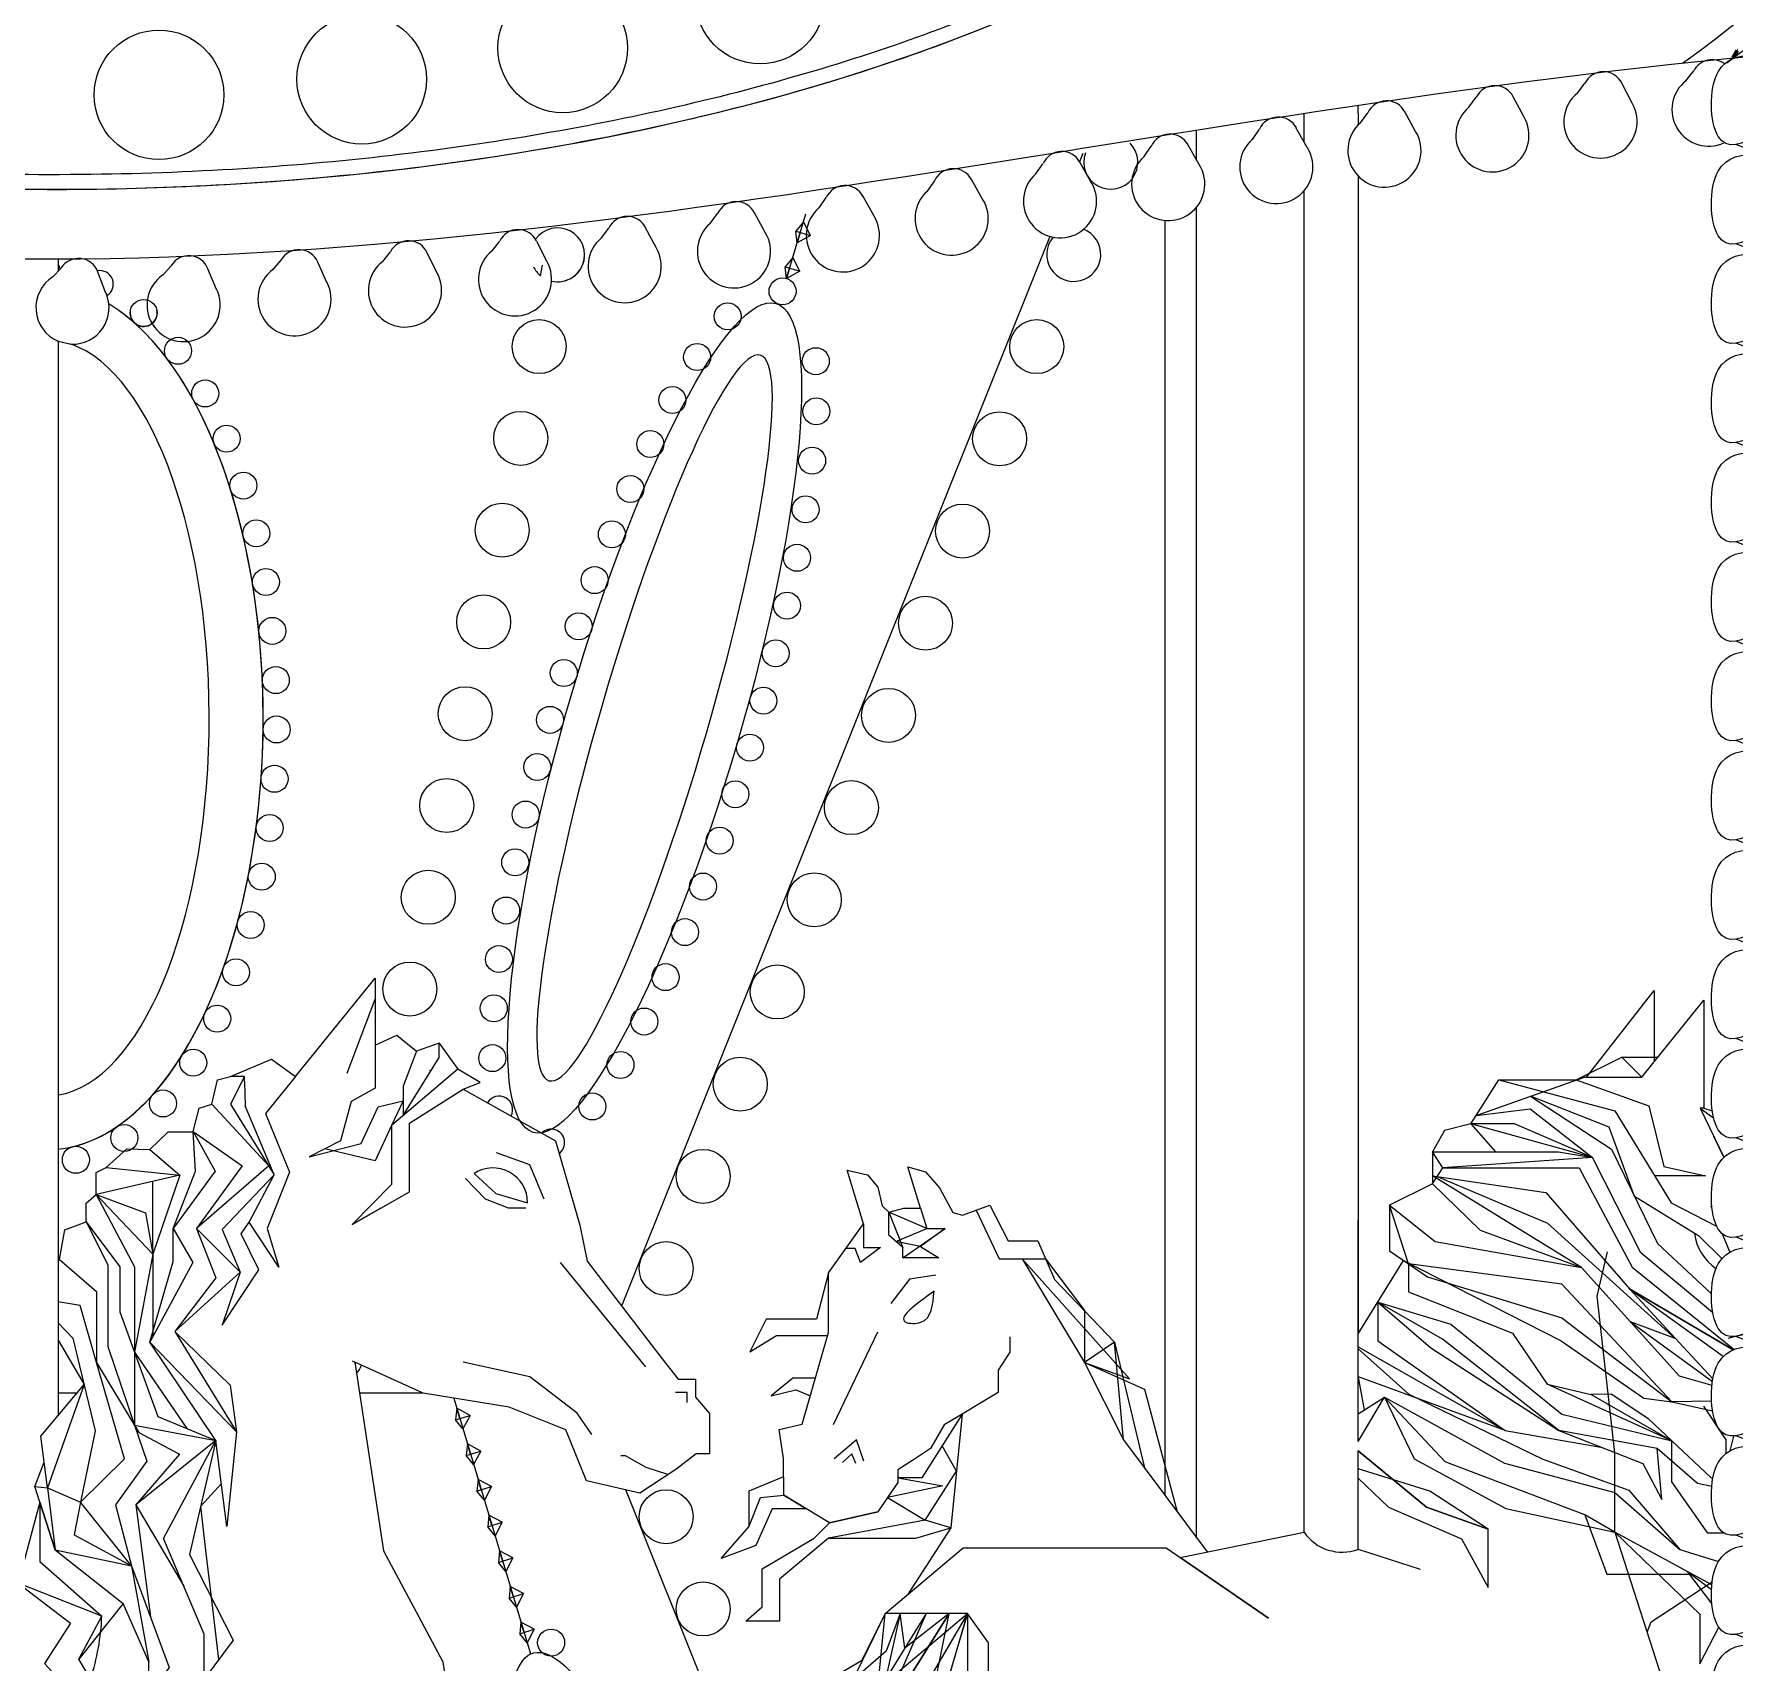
# Model space of a CAD drawing. Header units: centimetres. Extents: x -76 to 1832, y -219 to 581.
# Drawn here: x 323.3 to 480.7, y 122.6 to 273.3 of the extents above; entities that cross this region are included whole.
import ezdxf

# ---------------------------------------------------------------- set-up
doc = ezdxf.new("R2010")
doc.units = ezdxf.units.CM
doc.header["$MEASUREMENT"] = 0
for name, color, linetype in [('Acoperis', 7, 'Continuous'), ('Cai', 7, 'Continuous'), ('Decoratiuni carusel', 7, 'Continuous'), ('Stuctura carusel', 7, 'Continuous')]:
    doc.layers.add(name, color=color, linetype=linetype)

# ---------------------------------------------------------------- blocks, each defined once
blk = doc.blocks.new('*U78')
at = {"layer": 'Stuctura carusel'}
blk.add_spline([(4.89, 3.17), (-5.11, 3.36), (-5.11, -2.65), (4.89, 3.17)], degree=3, dxfattribs=at)
blk.add_open_spline([(2.99, 3.8), (3.78, 3.99), (5.86, 3.46), (6.17, -6.91), (0.14, -4.92), (-3.45, -3.38)], degree=3, knots=[8.392933, 8.392933, 8.392933, 8.392933, 11.573684, 18.609105, 27.344596, 27.344596, 27.344596, 27.344596], dxfattribs=at)
blk = doc.blocks.new('*U79')
at = {"layer": 'Stuctura carusel', "color": 0, "linetype": 'ByBlock', "lineweight": -2, "transparency": 16777216}
blk.add_blockref('*U78', (0, 0), dxfattribs=at)
blk = doc.blocks.new('*U76')
at = {"layer": 'Stuctura carusel'}
blk.add_blockref('*U79', (-0.01, 0.37), dxfattribs=at)
blk = doc.blocks.new('*U77')
at = {"layer": 'Stuctura carusel', "color": 0, "linetype": 'ByBlock', "lineweight": -2, "transparency": 16777216}
for p in [(0, 0), (0, -9.2), (0, -18.4), (0, -27.6), (0, -36.8), (0, -46), (0, -55.2), (0, -64.4), (0, -73.6), (0, -82.8), (0, -92), (0, -101.2), (0, -110.4), (0, -119.6), (0, -128.8), (0, -138), (0, -147.2)]:
    blk.add_blockref('*U76', p, dxfattribs=at)
blk = doc.blocks.new('*U88')
at = {"layer": 'Acoperis'}
blk.add_circle((0, 0), 6, dxfattribs=at)
blk = doc.blocks.new('*U89')
at = {"layer": 'Acoperis', "color": 0, "linetype": 'ByBlock', "lineweight": -2, "transparency": 16777216, "rotation": 270}
for p in [(312.27, 377.22), (331.1, 377.42), (293.5, 375.64), (349.9, 376.26), (368.55, 373.66), (274.92, 372.59), (386.91, 369.48), (256.68, 367.88), (404.73, 363.4), (239.1, 361.15), (421.51, 354.88), (222.83, 351.72), (435.95, 342.89), (209.63, 338.42), (444.5, 322.51), (204.57, 320.63), (438.3, 305.05), (211.84, 303.56), (424.64, 292.2), (225.91, 291.15), (242.53, 282.34), (408.18, 283.09), (260.28, 276.04), (390.52, 276.58), (278.6, 271.69), (372.24, 272.05), (297.23, 268.94), (353.63, 269.15), (316.02, 267.64), (334.85, 267.71)]:
    blk.add_blockref('*U88', p, dxfattribs=at)

msp = doc.modelspace()

# ---------------------------------------------------------------- hatches: boundary and pattern name
at = {"layer": 'Acoperis', "lineweight": 100}
h = msp.add_hatch(dxfattribs=at)
h.set_pattern_fill('TRIANG', color=256, scale=9)
h.set_pattern_definition([(60, (-64.8767, -77.4745), (-1.6875, 2.922836), [1.6875, -1.6875]), (120, (-64.8767, -77.4745), (-3.375, 2e-09), [1.6875, -1.6875]), (0, (-65.7204, -76.013), (1.6875, 2.922836), [1.6875, -1.6875])])
edge = h.paths.add_edge_path()
edge.add_arc((399.55, 380.99), 136.55, 306.427, 356.0521, ccw=False)
edge.add_spline(control_points=[(480.63, 271.12), (480.69, 271.12), (480.75, 271.13), (480.82, 271.14)], knot_values=[509.428298, 509.428298, 509.428298, 509.428298, 509.613364, 509.613364, 509.613364, 509.613364], degree=3, periodic=0)
edge.add_spline(control_points=[(480.82, 271.14), (481.15, 271.25), (481.51, 271.31), (481.9, 271.34)], knot_values=[6.317927, 6.317927, 6.317927, 6.317927, 7.549683, 7.549683, 7.549683, 7.549683], degree=3, periodic=0)
edge.add_spline(control_points=[(481.9, 271.34), (482.21, 271.36), (482.53, 271.35), (482.88, 271.33)], knot_values=[5.332022, 5.332022, 5.332022, 5.332022, 6.317927, 6.317927, 6.317927, 6.317927], degree=3, periodic=0)
edge.add_line((482.54, 271.35), (482.97, 271.34))
edge.add_spline(control_points=[(488.97, 271.84), (486.94, 271.68), (484.91, 271.51), (482.88, 271.33)], knot_values=[511.687834, 511.687834, 511.687834, 511.687834, 517.823662, 517.823662, 517.823662, 517.823662], degree=3, periodic=0)
edge.add_arc((488.75, 269.96), 1.9, 83.3087, 105.7385, ccw=False)
edge.add_spline(control_points=[(488.97, 271.84), (492.35, 272.1), (495.73, 272.32), (499.11, 272.48)], knot_values=[517.823662, 517.823662, 517.823662, 517.823662, 528.025129, 528.025129, 528.025129, 528.025129], degree=3, periodic=0)
edge.add_arc((498.84, 270.61), 1.9, 81.8003, 104.4808, ccw=False)
edge.add_spline(control_points=[(499.11, 272.48), (499.24, 272.49), (502.38, 272.65), (505.51, 272.76), (508.52, 272.84)], knot_values=[528.025129, 528.025129, 528.025129, 528.025129, 528.416815, 537.50313, 537.50313, 537.50313, 537.50313], degree=3, periodic=0)
edge.add_arc((508.93, 270.98), 1.9, 80.2168, 102.4788, ccw=False)
edge.add_spline(control_points=[(509.26, 272.85), (512.4, 272.92), (515.54, 272.96), (518.68, 272.95)], knot_values=[538.239921, 538.239921, 538.239921, 538.239921, 547.724127, 547.724127, 547.724127, 547.724127], degree=3, periodic=0)
edge.add_arc((519.04, 271.09), 1.9, 78.7249, 100.9806, ccw=False)
edge.add_spline(control_points=[(519.41, 272.95), (522.2, 272.94), (524.99, 272.9), (527.78, 272.83)], knot_values=[548.460913, 548.460913, 548.460913, 548.460913, 556.883795, 556.883795, 556.883795, 556.883795], degree=3, periodic=0)
edge.add_spline(control_points=[(527.78, 272.83), (528.13, 272.83), (528.48, 272.82), (528.83, 272.81)], knot_values=[556.883795, 556.883795, 556.883795, 556.883795, 557.944768, 557.944768, 557.944768, 557.944768], degree=3, periodic=0)
edge.add_arc((529.15, 270.94), 1.9, 77.3279, 99.5772, ccw=False)
edge.add_spline(control_points=[(529.56, 272.79), (532.38, 272.71), (535.19, 272.6), (538, 272.47)], knot_values=[558.681077, 558.681077, 558.681077, 558.681077, 567.172087, 567.172087, 567.172087, 567.172087], degree=3, periodic=0)
edge.add_spline(control_points=[(538, 272.47), (538.33, 272.46), (538.65, 272.44), (538.98, 272.42)], knot_values=[567.172087, 567.172087, 567.172087, 567.172087, 568.159157, 568.159157, 568.159157, 568.159157], degree=3, periodic=0)
edge.add_arc((539.25, 270.55), 1.9, 76.0279, 98.2708, ccw=False)
edge.add_spline(control_points=[(539.71, 272.39), (540.81, 272.33), (541.9, 272.27), (543, 272.21)], knot_values=[568.894608, 568.894608, 568.894608, 568.894608, 572.204673, 572.204673, 572.204673, 572.204673], degree=3, periodic=0)
edge.add_spline(control_points=[(543, 272.21), (543.83, 272.16), (544.67, 272.11), (545.5, 272.06)], knot_values=[572.204673, 572.204673, 572.204673, 572.204673, 574.71755, 574.71755, 574.71755, 574.71755], degree=3, periodic=0)
edge.add_spline(control_points=[(545.5, 272.06), (546.7, 271.98), (547.91, 271.9), (549.12, 271.82)], knot_values=[574.71755, 574.71755, 574.71755, 574.71755, 578.36263, 578.36263, 578.36263, 578.36263], degree=3, periodic=0)
edge.add_arc((549.35, 269.94), 1.9, 74.8262, 97.0624, ccw=False)
edge.add_spline(control_points=[(549.85, 271.77), (552.98, 271.54), (556.11, 271.29), (559.24, 271.01)], knot_values=[579.096933, 579.096933, 579.096933, 579.096933, 588.551687, 588.551687, 588.551687, 588.551687], degree=3, periodic=0)
edge.add_arc((559.44, 269.12), 1.9, 73.723, 95.9527, ccw=False)
edge.add_spline(control_points=[(559.97, 270.94), (563.1, 270.66), (566.22, 270.35), (569.35, 270.01)], knot_values=[589.284632, 589.284632, 589.284632, 589.284632, 598.723897, 598.723897, 598.723897, 598.723897], degree=3, periodic=0)
edge.add_arc((569.51, 268.12), 1.9, 72.7181, 94.9413, ccw=False)
edge.add_spline(control_points=[(570.07, 269.93), (573.2, 269.59), (576.32, 269.23), (579.44, 268.84)], knot_values=[599.455351, 599.455351, 599.455351, 599.455351, 608.877799, 608.877799, 608.877799, 608.877799], degree=3, periodic=0)
edge.add_arc((579.57, 266.95), 1.9, 71.8108, 94.0275, ccw=False)
edge.add_spline(control_points=[(580.16, 268.75), (583.28, 268.36), (586.39, 267.95), (589.51, 267.52)], knot_values=[609.607693, 609.607693, 609.607693, 609.607693, 619.012791, 619.012791, 619.012791, 619.012791], degree=3, periodic=0)
edge.add_arc((589.61, 265.63), 1.9, 71, 93.2104, ccw=False)
edge.add_spline(control_points=[(590.23, 267.42), (591.46, 267.25), (592.68, 267.08), (593.91, 266.9)], knot_values=[619.741116, 619.741116, 619.741116, 619.741116, 623.444787, 623.444787, 623.444787, 623.444787], degree=3, periodic=0)
edge.add_arc((680.89, 383.69), 145.62, 184.7682, 233.3221, ccw=False)

# ---------------------------------------------------------------- linework, layer by layer
at = {"layer": 'Acoperis'}
for p, q in [((476.27, 269.02), (476.99, 269.92)), ((466.21, 267.87), (466.91, 268.78)), ((471.28, 266.94), (470.32, 268.78)), ((445.91, 266), (445.91, 266.75)), ((451.22, 264.32), (450.22, 266.13)), ((456.17, 266.56), (456.85, 267.48)), ((461.25, 265.7), (460.26, 267.53)), ((436.11, 263.58), (436.78, 264.52)), ((441.2, 262.82), (440.18, 264.63)), ((446.14, 265.11), (446.81, 266.05)), ((426.09, 262), (426.75, 262.94)), ((431.18, 261.26), (430.16, 263.06)), ((421.16, 259.66), (420.13, 261.46)), ((411.12, 258.05), (410.1, 259.86)), ((416.06, 260.39), (416.72, 261.33)), ((401.07, 256.48), (400.06, 258.29)), ((406.03, 258.8), (406.69, 259.73)), ((385.91, 255.79), (386.59, 256.72)), ((391, 254.97), (390, 256.79)), ((395.98, 257.25), (396.65, 258.19)), ((375.82, 254.45), (376.51, 255.37)), ((380.9, 253.56), (379.92, 255.39)), ((365.71, 253.26), (366.42, 254.17)), ((370.77, 252.29), (369.83, 254.14)), ((345.4, 251.51), (346.15, 252.39)), ((350.41, 250.32), (349.55, 252.21)), ((355.57, 252.27), (356.29, 253.17)), ((360.61, 251.2), (359.7, 253.06)), ((325.01, 250.84), (325.8, 251.67)), ((329.94, 249.35), (329.19, 251.29)), ((335.21, 251.02), (335.98, 251.88)), ((340.19, 249.69), (339.38, 251.6)), ((325.5, 244.89), (326.73, 244.61))]:
    msp.add_line(p, q, dxfattribs=at)
for centre, radius, start, end in [((395.23, 382.26), 137.75, 305.872, 355.6477), ((399.55, 380.99), 136.55, 306.1175, 356.0521), ((478.68, 269.06), 1.9, 52.7475, 152.8871), ((468.62, 267.95), 1.9, 25.8745, 153.9562), ((458.57, 266.67), 1.9, 26.7352, 154.817), ((468.35, 265.24), 3.39, 129.1041, 30.0114), ((478.36, 266.35), 3.39, 128.035, 294.8529), ((448.54, 265.26), 1.9, 27.3908, 155.4726), ((458.34, 263.96), 3.39, 129.9648, 30.8721), ((438.51, 263.75), 1.9, 27.8443, 155.9261), ((448.34, 262.55), 3.39, 130.6205, 31.5277), ((428.48, 262.17), 1.9, 28.0979, 156.1797), ((438.33, 261.03), 3.39, 131.0739, 31.9812), ((418.46, 260.57), 1.9, 28.153, 156.2348), ((428.32, 259.45), 3.39, 131.3276, 32.2348), ((408.42, 258.97), 1.9, 28.0099, 156.0917), ((418.3, 257.85), 3.39, 131.3827, 32.2899), ((398.38, 257.41), 1.9, 27.6678, 155.7496), ((408.26, 256.25), 3.39, 131.2395, 32.1468), ((388.31, 255.92), 1.9, 27.125, 155.2067), ((398.19, 254.69), 3.39, 130.8974, 31.8047), ((368.11, 253.33), 1.9, 25.4259, 153.5077), ((371.77, 252.89), 2.5, 257.0463, 144.7855), ((378.23, 254.55), 1.9, 26.3787, 154.4605), ((388.1, 253.21), 3.39, 130.3546, 31.2619), ((357.97, 252.29), 1.9, 24.2633, 152.3451), ((377.98, 251.84), 3.39, 129.6083, 30.5156), ((327.4, 250.66), 1.9, 19.4964, 147.5782), ((337.61, 250.91), 1.9, 21.299, 149.3808), ((347.81, 251.47), 1.9, 22.8882, 150.9699), ((357.63, 249.59), 3.39, 127.4929, 28.4002), ((367.82, 250.62), 3.39, 128.6555, 29.5628), ((326.84, 248), 3.39, 122.726, 246.6834), ((337.13, 248.24), 3.39, 124.5286, 25.4359), ((347.4, 248.78), 3.39, 126.1178, 27.0251), ((326.84, 248), 3.39, 268.2457, 23.6333)]:
    msp.add_arc(centre, radius, start, end, dxfattribs=at)
msp.add_ellipse((325, 322.51), major_axis=(133.8, 0), ratio=0.475211, dxfattribs=at)
for points, knots in [([(458.8, 322.51), (458.8, 325.29), (458.41, 328.08), (456.88, 333.6), (455.73, 336.34), (452.68, 341.71), (450.79, 344.36), (446.28, 349.5), (443.68, 352), (437.8, 356.82), (434.52, 359.14), (427.36, 363.55), (423.48, 365.64), (412.97, 370.6), (405.99, 373.3), (391.03, 377.97), (383.06, 379.95), (366.44, 383.11), (357.8, 384.3), (340.19, 385.82), (331.22, 386.16), (313.32, 385.99), (304.39, 385.48), (286.92, 383.61), (278.39, 382.26), (261.73, 378.71), (253.64, 376.47), (238.55, 371.24), (231.57, 368.24), (219.06, 361.6), (213.55, 357.97), (204.24, 350.25), (200.44, 346.15), (195.2, 338.39), (193.48, 334.77), (191.58, 328.15), (191.17, 325.17), (191.23, 319.22), (191.7, 316.24), (193.51, 310.35), (194.86, 307.44), (198.39, 301.72), (200.58, 298.93), (205.76, 293.5), (208.75, 290.88), (215.48, 285.86), (219.22, 283.46), (229.44, 277.77), (236.36, 274.66), (251.72, 269.1), (260.19, 266.68), (278.05, 262.78), (287.44, 261.3), (306.66, 259.35), (316.5, 258.88), (336.15, 258.97), (345.97, 259.53), (365.11, 261.67), (374.43, 263.24), (392.12, 267.3), (400.49, 269.8), (415.89, 275.61), (422.91, 278.92), (433.69, 285.26), (437.83, 288.15), (445.05, 294.22), (448.14, 297.39), (453.17, 303.93), (455.12, 307.31), (457.84, 314.15), (458.61, 317.63), (458.79, 321.58), (458.8, 322.04), (458.8, 322.51)], [0, 0, 0, 0, 0.131402, 0.131402, 0.262805, 0.262805, 0.394207, 0.394207, 0.525609, 0.525609, 0.657011, 0.657011, 0.788414, 0.788414, 0.989106, 0.989106, 1.189798, 1.189798, 1.39049, 1.39049, 1.591182, 1.591182, 1.791874, 1.791874, 1.992566, 1.992566, 2.201259, 2.201259, 2.411338, 2.411338, 2.621416, 2.621416, 2.831495, 2.831495, 3.005967, 3.005967, 3.146444, 3.146444, 3.286921, 3.286921, 3.427398, 3.427398, 3.567874, 3.567874, 3.708351, 3.708351, 3.848828, 3.848828, 4.061247, 4.061247, 4.281604, 4.281604, 4.501962, 4.501962, 4.722319, 4.722319, 4.942676, 4.942676, 5.163034, 5.163034, 5.383391, 5.383391, 5.603749, 5.603749, 5.768129, 5.768129, 5.93251, 5.93251, 6.09689, 6.09689, 6.26127, 6.26127, 6.283185, 6.283185, 6.283185, 6.283185]), ([(457.49, 322.68), (457.54, 325.43), (456.97, 328.36), (455.19, 334.17), (453.85, 337.06), (450.29, 342.75), (448.06, 345.55), (442.76, 350.98), (439.69, 353.62), (432.75, 358.67), (428.89, 361.08), (420.45, 365.63), (415.88, 367.76), (406.13, 371.68), (400.95, 373.48), (387.43, 377.5), (378.78, 379.49), (360.77, 382.55), (351.41, 383.61), (332.43, 384.77), (322.81, 384.86), (303.75, 384.06), (294.31, 383.17), (276.07, 380.45), (267.25, 378.62), (252.15, 374.52), (245.69, 372.39), (233.68, 367.61), (228.12, 364.98), (218.1, 359.29), (213.64, 356.24), (205.93, 349.85), (202.68, 346.5), (197.52, 339.63), (195.59, 336.1), (193.04, 328.86), (192.3, 325.14), (192.74, 317.71), (193.6, 314), (196.75, 306.66), (199.05, 303.03), (205.05, 296), (208.75, 292.6), (217.84, 285.84), (223.35, 282.53), (235.68, 276.48), (242.5, 273.75), (257.16, 268.97), (265.01, 266.94), (281.41, 263.65), (289.97, 262.39), (308.82, 260.58), (319.19, 260.18), (339.51, 260.51), (349.47, 261.2), (368.43, 263.6), (377.45, 265.25), (394.52, 269.43), (402.57, 271.96), (417.31, 277.77), (424.01, 281.06), (434.33, 287.36), (438.31, 290.26), (445.19, 296.3), (448.09, 299.44), (452.74, 305.88), (454.49, 309.17), (456.83, 315.8), (457.41, 319.14), (457.48, 322.49), (457.48, 322.5), (457.49, 322.68)], [0, 0, 0, 0, 0.144593, 0.144593, 0.289186, 0.289186, 0.433779, 0.433779, 0.578371, 0.578371, 0.722964, 0.722964, 0.867557, 0.867557, 1.01215, 1.01215, 1.227731, 1.227731, 1.443312, 1.443312, 1.658893, 1.658893, 1.874475, 1.874475, 2.090056, 2.090056, 2.267157, 2.267157, 2.444257, 2.444257, 2.621358, 2.621358, 2.798522, 2.798522, 2.975686, 2.975686, 3.159371, 3.159371, 3.343055, 3.343055, 3.52674, 3.52674, 3.710424, 3.710424, 3.911205, 3.911205, 4.111986, 4.111986, 4.312766, 4.312766, 4.513547, 4.513547, 4.746343, 4.746343, 4.971763, 4.971763, 5.188442, 5.188442, 5.405122, 5.405122, 5.621801, 5.621801, 5.787061, 5.787061, 5.952321, 5.952321, 6.117581, 6.117581, 6.282841, 6.282841, 6.283185, 6.283185, 6.283185, 6.283185])]:
    msp.add_open_spline(points, degree=3, knots=knots, dxfattribs=at)
msp.add_spline([(-25.5, 252.5), (149.5, 272.5), (324.83, 252.51), (499.5, 272.5), (674.5, 252.5)], degree=3, dxfattribs=at)
at = {"layer": 'Cai'}
for p, q in [((440.91, 263.35), (440.91, 266)), ((445.91, 266), (445.91, 264.9)), ((430.95, 261.67), (430.95, 264.45)), ((445.91, 260.19), (445.91, 152.95)), ((440.91, 134.58), (440.91, 258.83)), ((430.95, 134.04), (430.95, 257.32)), ((428.04, 137.95), (428.04, 256.08)), ((325.5, 252.51), (325.5, 251.36)), ((325.5, 244.93), (325.5, 145.36)), ((362.53, 177.47), (356.39, 172.24)), ((456.85, 173.19), (466.88, 176.74)), ((466.88, 176.74), (472.17, 176.74)), ((358.04, 172.47), (363.02, 175.62)), ((477.58, 173.86), (479.78, 169.33)), ((356.39, 172.24), (356.39, 166.77)), ((358.04, 166.12), (358.04, 172.47)), ((400.1, 163.14), (398.57, 168.11)), ((398.57, 168.11), (400.46, 167.68)), ((400.46, 167.68), (401.43, 166.55)), ((404.75, 166.61), (404.2, 168.42)), ((404.2, 168.42), (405.83, 167.95)), ((405.83, 167.95), (407.14, 166.48)), ((466.6, 159.09), (452.79, 167.6)), ((452.79, 167.6), (463.29, 166.03)), ((356.39, 166.77), (352.74, 163.07)), ((352.74, 163.07), (358.04, 166.12)), ((401.43, 166.55), (401.82, 164.82)), ((405.38, 164.59), (404.75, 166.61)), ((407.14, 166.48), (408.38, 164.2)), ((452.79, 166.85), (457.2, 162.55)), ((463.29, 166.03), (471.03, 157.13)), ((352.74, 163.07), (355.39, 164.6)), ((355.39, 164.6), (352.74, 163.07)), ((401.82, 164.82), (402.44, 164.23)), ((402.44, 164.23), (403.84, 164.59)), ((403.84, 164.59), (405.38, 164.59)), ((408.38, 164.2), (409.26, 163.95)), ((410.53, 164.41), (412.65, 159.9)), ((396.87, 158.61), (400.1, 163.14)), ((445.91, 142.97), (445.91, 163.45)), ((457.2, 162.55), (466.6, 159.09)), ((412.65, 159.9), (416.95, 159.9)), ((424.72, 148.79), (414.8, 159.9)), ((414.8, 159.9), (420.55, 150.31)), ((416.95, 159.9), (420.55, 155.1)), ((468.04, 156.45), (469, 160.54)), ((396.87, 158.61), (395.73, 154.32)), ((396.87, 153.09), (396.87, 158.61)), ((417.78, 158), (423.33, 152.19)), ((469.67, 141.92), (468.04, 156.45)), ((471.03, 157.13), (480.64, 151.47)), ((480.64, 151.47), (471.03, 157.13)), ((471.03, 157.13), (479.71, 150.88)), ((391.08, 154.32), (389.57, 151.28)), ((395.73, 154.32), (391.08, 154.32)), ((420.55, 155.1), (420.55, 150.31)), ((389.57, 151.28), (392.03, 152.8)), ((392.03, 152.8), (396.79, 152.8)), ((394.43, 144.6), (396.87, 153.09)), ((401.4, 153.11), (397.28, 144.51)), ((481.73, 152.95), (480.13, 152.52)), ((413.64, 151.25), (412.58, 149.59)), ((413.64, 152.66), (413.64, 151.25)), ((423.33, 152.19), (420.55, 150.31)), ((423.33, 152.19), (426.11, 140.54)), ((424.18, 143.14), (423.33, 152.19)), ((352.75, 150.45), (352.99, 150.34)), ((412.58, 149.59), (412.58, 147.52)), ((420.55, 150.31), (424.18, 143.14)), ((420.55, 150.31), (424.72, 148.79)), ((420.55, 150.31), (426.11, 147.83)), ((479.71, 150.88), (479.72, 150.87)), ((323.91, 143.46), (327.91, 148.25)), ((393.55, 148.84), (391.56, 147.21)), ((395.65, 148.84), (393.55, 148.84)), ((391.56, 147.21), (393.84, 147.78)), ((393.84, 147.78), (395.18, 147.21)), ((411.02, 146.58), (409.23, 145.51)), ((412.58, 147.52), (411.02, 146.58)), ((426.11, 147.83), (429.15, 136.46)), ((445.91, 142.97), (448.36, 147.08)), ((469.4, 147.38), (472.77, 145.1)), ((409.23, 145.51), (405.51, 139.62)), ((409.23, 145.51), (407.57, 144.52)), ((474.96, 143.05), (472.77, 145.1)), ((478.67, 145.86), (478.71, 145.89)), ((478.72, 145.87), (478.67, 145.86)), ((478.73, 145.8), (478.67, 145.86)), ((478.72, 145.85), (478.67, 145.86)), ((324.51, 138.68), (323.91, 143.46)), ((392.28, 144.1), (394.43, 144.6)), ((392.68, 141.41), (392.28, 144.1)), ((392.28, 144.1), (392.28, 144.1)), ((392.28, 144.1), (392.28, 144.1)), ((407.57, 144.52), (406.31, 142.32)), ((479.73, 143.49), (479.69, 143.75)), ((406.31, 142.32), (404.82, 141.36)), ((408.7, 140.24), (407.37, 142.57)), ((424.18, 143.14), (431.91, 132.75)), ((445.91, 133), (445.91, 142.13)), ((469.67, 134.58), (469.67, 141.92)), ((474.96, 139.26), (474.96, 143.05)), ((323.35, 138.8), (324.21, 141.07)), ((392.71, 138.01), (392.68, 141.41)), ((392.68, 141.41), (392.68, 141.41)), ((404.82, 141.36), (403.28, 140.36)), ((403.28, 140.36), (403.28, 139.17)), ((405.8, 135.7), (408.7, 140.24)), ((323.82, 137.36), (323.35, 138.8)), ((323.35, 138.8), (324.51, 138.68)), ((392.69, 139.71), (389.47, 138.39)), ((403.28, 139.17), (402.33, 137.79)), ((407.43, 138.87), (402.33, 137.79)), ((405.51, 139.62), (403.28, 139.62)), ((403.28, 139.62), (407.43, 138.87)), ((478.29, 134.48), (474.96, 139.26)), ((389.47, 138.39), (389.47, 135.07)), ((389.47, 135.07), (390.57, 137.78)), ((390.57, 137.78), (392.71, 138.01)), ((392.71, 138.01), (394.83, 136.74)), ((396.96, 135.46), (392.71, 138.01)), ((402.33, 137.79), (401.42, 136.46)), ((402.33, 137.79), (405.8, 135.7)), ((391.64, 136.74), (390.13, 133.36)), ((394.83, 136.74), (391.64, 136.74)), ((395.54, 134.02), (396.96, 135.46)), ((405.8, 135.7), (396.87, 134.02)), ((396.96, 135.46), (401.42, 136.46)), ((401.42, 136.46), (396.96, 135.46)), ((408.18, 134.97), (405.8, 135.7)), ((386.91, 132.13), (389.47, 135.07)), ((390.7, 131.18), (395.54, 134.02)), ((396.87, 134.02), (392.32, 130.23)), ((396.87, 134.02), (404.94, 134.02)), ((404.94, 134.02), (408.18, 134.97)), ((429.41, 132.24), (440.91, 134.58)), ((469.67, 134.58), (474.8, 118.72)), ((479.78, 134.48), (478.29, 134.48)), ((325.5, 132.9), (325.5, 132.75)), ((390.13, 133.36), (386.91, 132.13)), ((402.09, 127.05), (409.34, 133.12)), ((409.34, 133.12), (428.12, 133.12)), ((428.12, 133.12), (437.62, 126.63)), ((445.91, 133), (451.65, 131.17)), ((390.7, 127.67), (390.7, 131.18)), ((437.62, 126.63), (429.41, 132.24)), ((392.32, 130.23), (392.32, 126.34)), ((389.19, 126.34), (390.7, 127.67)), ((392.32, 126.34), (389.19, 126.34)), ((409.72, 127.05), (402.09, 127.05)), ((411.67, 124.33), (409.72, 127.05)), ((411.67, 108.94), (411.67, 124.33))]:
    msp.add_line(p, q, dxfattribs=at)
for points in [[(347.49, 176.79), (354.87, 185.9), (354.87, 182.02), (354.87, 177.37)], [(467.06, 176.74), (473.32, 184.74), (473.32, 178.17)], [(352.28, 177.11), (354.87, 183.96)], [(472.17, 176.74), (477.91, 183.85), (477.91, 173.86)], [(354.87, 179.69), (354.87, 175.72), (352.66, 174.48), (351.66, 170.83), (348.76, 169.34), (353.57, 170.58), (355.15, 173.98), (357.47, 174.53), (356.39, 172.24), (354.86, 168.99), (350.21, 170.09)], [(354.87, 179.69), (356.89, 180.62), (358.71, 179.12), (357.47, 175.89), (357.47, 173.16), (360.79, 178.54), (360.79, 179.87), (358.71, 179.12)], [(338.03, 171.68), (338.57, 173.85), (339.75, 174.23), (340.28, 176.49), (341.48, 176.79), (345.26, 178.4), (347.49, 176.79)], [(456.35, 172.41), (456.85, 173.19), (458.95, 176.47), (466.1, 176.47), (470.33, 178.58), (473.65, 178.58)], [(470.33, 178.58), (472.17, 176.74)], [(342.78, 176.29), (342.78, 176.79), (341.46, 174.23), (345.52, 167.68), (340.71, 162.63), (342.37, 158.65), (340.71, 153.75), (344.11, 158.89), (342.45, 162.21), (343.2, 163.29)], [(342.78, 176.79), (341.48, 176.79)], [(347.49, 176.79), (344.72, 173.36), (346.93, 167.93), (344.86, 162.71), (345.94, 159.14), (343.2, 163.29), (345.52, 167.68), (342.84, 174.07)], [(458.95, 176.47), (469.69, 173.6), (474.9, 165.09), (479.11, 162.91)], [(466.1, 176.47), (472.82, 174.07), (474.21, 168.45), (478.09, 167.58), (473.38, 167.58)], [(342.78, 176.29), (342.84, 174.07)], [(363.02, 175.62), (366.12, 173.88), (371.57, 170.82), (373.83, 163.02), (374.51, 159.67), (381.45, 150.65), (382.93, 148.74), (384.53, 148.74), (384.53, 147.08), (385.83, 145.57), (385.83, 141.85), (384.61, 141.85), (382.71, 140.4), (379.37, 138.2), (374.43, 139.34), (372.53, 144.05), (367.29, 146.15), (359.32, 147.46), (352.99, 150.34), (355.65, 132.87), (358.91, 126.75), (361.14, 122.56), (362.82, 111.38)], [(461.87, 174.97), (469.36, 170.05), (473.62, 161.31), (478.62, 156.67)], [(479.59, 159.92), (477.51, 161.96), (471.49, 165.68), (469.17, 172.1), (461.87, 174.97)], [(339.75, 174.23), (345.01, 168.51), (338.31, 162.71), (342.37, 158.65), (336.31, 153.17), (341.43, 148.19), (342.04, 143.89)], [(456.85, 173.19), (461.83, 173.78), (467.61, 169.3), (460.39, 172.41), (456.35, 172.41), (453.89, 171.8), (452.79, 169.82), (452.79, 166.85), (453.74, 168.34), (452.79, 169.82), (464.47, 169.82), (467.61, 169.3), (456.35, 172.41), (458.63, 169.82)], [(477.91, 173.86), (477.58, 173.86), (478.82, 172.96)], [(477.91, 173.86), (478.7, 173.62)], [(325.5, 159.76), (325.65, 159.83), (326.14, 162.58), (328.1, 163.34), (328.1, 165.06), (329.02, 165.85), (329.02, 167.9), (329.95, 168.37), (331.86, 170.08), (333.99, 170.03), (335.69, 171.66), (337.99, 171.66)], [(338.03, 171.68), (340.05, 168.01), (336.15, 162.71), (337.97, 159.56), (333.99, 152.18), (342.04, 143.89), (341.13, 135.1), (340.13, 143.06), (333.99, 152.18), (336.15, 159.64), (336.15, 162.71), (338.22, 168.01), (338.03, 171.68), (342.54, 168.51), (338.31, 162.71), (340.13, 158.15), (336.31, 153.17), (342.04, 143.89)], [(479.78, 169.33), (478.86, 171.24)], [(333.99, 170.03), (336.77, 167.66), (334.28, 160.34), (334.28, 152.71)], [(366.09, 169.76), (369.17, 168.63), (370.5, 165.45)], [(478.74, 154.93), (472.09, 160.45), (467.61, 169.3), (453.74, 168.34), (466.39, 168.34), (471.3, 159.13), (480.72, 151.5)], [(329.95, 168.37), (336.77, 167.66), (329.02, 165.85), (334.28, 160.34), (332.57, 151.27)], [(329.02, 165.85), (333.61, 164.16), (334.28, 160.34), (334.28, 167.08)], [(363.23, 167.34), (365.05, 165.45), (367.2, 164.61), (368.83, 164.61)], [(364.04, 167.81), (366.05, 165.95), (368.98, 165.1), (368.98, 165.1)], [(453.22, 167.53), (463.45, 163.21), (475.28, 152.53), (471.12, 154.08), (478.71, 148.53)], [(329.02, 165.85), (332.57, 159.16), (332.57, 151.27), (337.43, 144.18)], [(452.79, 166.85), (448.8, 164.88), (448.8, 160.63), (452.33, 158.24), (464.76, 154.43), (474.96, 146.66), (478.73, 145.81)], [(405.38, 164.59), (405.96, 162.7), (407.66, 162.7), (405.37, 161.03), (407.07, 159.99), (403.75, 159.99), (403.75, 160.95), (402.44, 162.08), (402.44, 164.23)], [(405.37, 161.03), (403.09, 161.52), (405.96, 162.7), (402.44, 164.23), (403.75, 160.95)], [(409.26, 163.95), (411.8, 164.87), (413.5, 161.56), (416.24, 161.56), (417.78, 158)], [(478.63, 146.73), (474.96, 146.66), (464.76, 157.54), (450.56, 159.43), (448.8, 164.88), (453.04, 161.49), (466.6, 159.09), (475.64, 149.06), (478.67, 148.19)], [(478.55, 164.78), (478.66, 164.7)], [(328.1, 163.34), (330.1, 159.34), (330.1, 151.77), (332.57, 144.5), (333.71, 141.16), (330.82, 137.1), (332.3, 131.45), (327.59, 137.37), (331.66, 141.37), (329.07, 150.29), (327.54, 155.58), (325.5, 155.93)], [(328.1, 163.34), (331.23, 159.16), (331.23, 154.99), (334.73, 145.31), (340.13, 143.06), (337.69, 132.53), (341.73, 124.59), (339.03, 120.96), (339.03, 125.13), (335.27, 134.01), (340.13, 143.06)], [(400.1, 163.14), (400.1, 160.95), (401.68, 160.95), (399.83, 159.55), (399.32, 160.87), (398.49, 160.87)], [(403.75, 159.99), (407.66, 162.7)], [(479.61, 162.21), (480.33, 160.52)], [(325.65, 159.83), (329.07, 156.88), (329.07, 150.29), (332.98, 143.83), (336.75, 141.81), (332.71, 137.1), (334.05, 126.74)], [(372, 159.56), (379.9, 149.89)], [(445.91, 152.95), (450.11, 159.74), (464.71, 152.29), (472.38, 146.98), (474.96, 146.66)], [(450.56, 159.43), (450.56, 156.85), (460.2, 153.02), (463.41, 148.28), (467.5, 147.33), (474.96, 143.05), (463.41, 148.28)], [(406.8, 158.38), (404.37, 158.03), (402.63, 155.77)], [(447.74, 155.9), (454.5, 153.86), (464.77, 145.52), (474.96, 143.05), (478.57, 139.66), (478.75, 139.55)], [(447.74, 155.9), (447.74, 152.29), (459.52, 144), (468.38, 142.47)], [(478.65, 138.82), (477.35, 139.09), (473.61, 142.32), (464.49, 144), (453.71, 152.45), (447.74, 155.9), (447.74, 155.9), (452.64, 151.67), (464.49, 144), (472.27, 140.95), (474.02, 137.62), (473.61, 142.32)], [(471.03, 157.13), (478.76, 148.77)], [(325.5, 153.96), (326.88, 152.54), (328.94, 143.96), (327.59, 137.37), (326.98, 134.35), (332.3, 131.45), (333.92, 122.57)], [(325.5, 152.38), (327.91, 148.25), (324.51, 138.68), (327.59, 137.37)], [(332.57, 151.27), (332.57, 144.5), (340.13, 143.06), (332.71, 137.1), (337.15, 129.57)], [(445.91, 151.75), (459.52, 144), (445.93, 148.98)], [(445.91, 151.57), (450.6, 147.38), (463.02, 141.35), (470.97, 138.47), (475.69, 132.99)], [(374.93, 143.64), (373.57, 145.62), (369.19, 148.96), (363.03, 150.32)], [(446.5, 145.91), (445.91, 149.09)], [(445.91, 145.53), (448.36, 147.08), (459.46, 140.97), (469.67, 138.25), (475.69, 132.99), (479.28, 131.88)], [(478.66, 129.72), (469.67, 134.58), (466.91, 136.2), (453.96, 141.09), (448.36, 147.08), (451.1, 141.39), (459.57, 136.78), (469.67, 134.58), (477.56, 127), (477.56, 122.4), (479.3, 125.77)], [(469.4, 147.38), (467.5, 147.33)], [(409.23, 145.51), (408.18, 134.97), (404.17, 128.79)], [(477.9, 146.24), (479.96, 143.14), (479.96, 141.88)], [(480.35, 142.13), (480.7, 143.48)], [(400.14, 141.16), (399.45, 143.13), (398.76, 142.54), (397.38, 141.37)], [(399.4, 140.93), (399.03, 141.85), (398.14, 141.03)], [(445.91, 139.6), (448.72, 136.89), (455.47, 133.97), (457.94, 129.47), (457.94, 134.87), (452.24, 136.89), (445.91, 142.13)], [(445.91, 142.13), (452.24, 136.89), (457.94, 134.87), (452.55, 138.37), (445.91, 140.44)], [(381.99, 139.93), (379.96, 140.58), (378.07, 141.66)], [(324.51, 138.68), (325.23, 132.95), (332.3, 131.45), (335.8, 122.04), (333.92, 119.48), (333.92, 122.57), (331.54, 127.99)], [(340.38, 122.78), (339.71, 128.56), (339.2, 132.9), (338.73, 137), (340.63, 139.08)], [(323.82, 137.36), (325.23, 132.95), (323.82, 137.36), (321.8, 129.85), (326.64, 126.14), (324.25, 122.43), (333.93, 111.84), (327.43, 122.83), (329.55, 126.8), (321.8, 129.85)], [(323.82, 137.36), (323.82, 131.86), (329.55, 126.8)], [(466.91, 136.2), (468.94, 130.69), (476.87, 130.69)], [(325.23, 132.95), (331.54, 127.99), (327.43, 122.83)], [(478.65, 127.97), (476.42, 130.93), (478.63, 129.28)], [(472.66, 125.32), (473.04, 126.29), (478.69, 129.99)], [(323.52, 128.53), (323.5, 128.5)], [(402.09, 127.05), (399.9, 122.68), (393.86, 119.13), (393.86, 110.47), (392.15, 103.78), (400.69, 89.08), (400.69, 85.01), (410.93, 76.74), (415.05, 76.74), (411.2, 77.97), (410.38, 79.63), (419.64, 76.27), (424.95, 76.27), (426.65, 74.74), (425.64, 77.38), (420.32, 77.94), (413.77, 81.06), (411.97, 81.92)], [(403.48, 127.05), (402.19, 123.57), (395.52, 117.75), (396.26, 111.83), (393.01, 107.12), (400.71, 109.29), (395.57, 117.38), (396.86, 108.2), (398.14, 113.33), (395.52, 117.75), (393.86, 114.8), (396.26, 111.83), (393.86, 110.47), (395.59, 117.24)], [(405.9, 127.05), (401.91, 120.61), (396.83, 116.18), (404.39, 109.02), (394.48, 105.5), (403.48, 90.75), (411.04, 81.92), (420.59, 81.92)], [(405.9, 127.05), (401, 115.79), (408.03, 127.05), (403.91, 123.83), (403.48, 127.05), (401, 115.79), (402.09, 127.05), (396.83, 116.18), (409.72, 127.05), (404.39, 109.02), (408.03, 127.05), (394.6, 105.54), (398.26, 103.94), (409.72, 115.79)], [(409.72, 127.05), (403.15, 115.82), (406.8, 108.94), (400.82, 97.56), (410.46, 83.94), (425.74, 83.94), (413.76, 89.39), (418.51, 85.59), (410.92, 85.59), (402.62, 97.55), (409.7, 106.86), (406.47, 115.79), (409.72, 127.05), (409.72, 115.79), (411.67, 108.94), (406.21, 98.6), (413.76, 89.39), (426.15, 89.39), (419.59, 86.74), (425.74, 83.94), (427.98, 80.36), (420.59, 83.94)], [(400.82, 97.56), (398.26, 103.94), (406.8, 108.94), (401, 115.79), (406.67, 124.87)]]:
    msp.add_lwpolyline(points, dxfattribs=at)
for centre, radius, start, end in [((365.77, 165.1), 3.22, 0, 122.5523), ((481.68, 162.86), 4.67, 187.4841, 235.6986), ((351.24, 150.89), 2.5, 319.8363, 340.5552), ((444.43, 137.02), 4.29, 214.6788, 290.0965), ((308.02, 127.65), 21.55, 342.0073, 357.733)]:
    msp.add_arc(centre, radius, start, end, dxfattribs=at)
msp.add_spline([(406.63, 156.9), (405.41, 154.03), (404.02, 154.03), (406.63, 156.9)], degree=3, dxfattribs=at)
at = {"layer": 'Decoratiuni carusel'}
for p, q in [((420.41, 262.28), (420.1, 261.51)), ((417.34, 254.6), (377.7, 155.52)), ((370.18, 250.95), (370.38, 251.93)), ((364.6, 176.22), (362.53, 177.47)), ((363.02, 175.62), (364.6, 176.22)), ((325.5, 147.5), (327.29, 147.5)), ((353.42, 147.5), (359.22, 147.5)), ((362.15, 146.99), (369.26, 123.3)), ((400.82, 81.7), (378.1, 138.49))]:
    msp.add_line(p, q, dxfattribs=at)
for points in [[(392.96, 250.71), (394.75, 256.69)], [(395.18, 254.68), (394.53, 255.94), (393.84, 255.09), (395.18, 254.68), (394.53, 255.94), (393.84, 255.09)], [(394.24, 254.97), (393.95, 254.01), (393.84, 255.09), (395.18, 254.68), (393.95, 254.01)], [(394.19, 251.38), (393.54, 252.63), (392.85, 251.79), (394.19, 251.38), (393.54, 252.63), (392.85, 251.79)], [(393.25, 251.67), (392.96, 250.71), (392.85, 251.79), (394.19, 251.38), (392.96, 250.71)], [(392.23, 248.3), (392.24, 248.32)], [(360.79, 179.87), (362.53, 177.47)], [(359.91, 177.37), (360.02, 177.31)], [(338.03, 171.68), (337.99, 171.66)], [(382.69, 147.56), (383.74, 147.56), (383.74, 146.58)], [(362.71, 145.11), (362.43, 146.07), (362.32, 144.99), (363.66, 145.4), (362.43, 146.07)], [(363.66, 145.4), (363, 144.14), (362.32, 144.99), (363.66, 145.4), (363, 144.14), (362.32, 144.99)], [(363.71, 141.81), (363.42, 142.77), (363.31, 141.69), (364.65, 142.1), (363.42, 142.77)], [(364.65, 142.1), (363.99, 140.84), (363.31, 141.69), (364.65, 142.1), (363.99, 140.84), (363.31, 141.69)], [(378.07, 141.66), (377.62, 141.66)], [(364.7, 138.51), (364.41, 139.47), (364.3, 138.39), (365.64, 138.8), (364.41, 139.47)], [(365.64, 138.8), (364.99, 137.54), (364.3, 138.39), (365.64, 138.8), (364.99, 137.54), (364.3, 138.39)], [(365.69, 135.21), (365.4, 136.16), (365.29, 135.08), (366.63, 135.5), (365.4, 136.16)], [(366.63, 135.5), (365.98, 134.24), (365.29, 135.08), (366.63, 135.5), (365.98, 134.24), (365.29, 135.08)], [(366.68, 131.91), (366.39, 132.86), (366.28, 131.78), (367.62, 132.2), (366.39, 132.86)], [(367.62, 132.2), (366.97, 130.94), (366.28, 131.78), (367.62, 132.2), (366.97, 130.94), (366.28, 131.78)], [(367.67, 128.6), (367.38, 129.56), (367.27, 128.48), (368.61, 128.89), (367.38, 129.56)], [(368.61, 128.89), (367.96, 127.64), (367.27, 128.48), (368.61, 128.89), (367.96, 127.64), (367.27, 128.48)], [(368.66, 125.3), (368.37, 126.26), (368.26, 125.18), (369.6, 125.59), (368.37, 126.26)], [(369.6, 125.59), (368.95, 124.34), (368.26, 125.18), (369.6, 125.59), (368.95, 124.34), (368.26, 125.18)]]:
    msp.add_lwpolyline(points, dxfattribs=at)
for centre, radius in [((392.6, 249.51), 1.25), ((333.43, 247.51), 1.25), ((387.52, 247.19), 1.25), ((370.06, 244.39), 2.5), ((416.14, 244.39), 2.5), ((336.62, 244), 1.25), ((336.62, 244), 1.25), ((384.69, 243.42), 1.25), ((395.68, 243.04), 1.25), ((339.13, 240.05), 1.25), ((339.13, 240.05), 1.25), ((382.39, 239.44), 1.25), ((395.72, 238.39), 1.25), ((368.35, 235.89), 2.5), ((412.7, 235.85), 2.5), ((341.11, 235.86), 1.25), ((341.11, 235.86), 1.25), ((380.35, 235.36), 1.25), ((395.34, 233.82), 1.25), ((342.67, 231.52), 1.25), ((342.67, 231.52), 1.25), ((378.5, 231.21), 1.25), ((366.63, 227.39), 2.5), ((394.73, 229.31), 1.25), ((343.86, 227.09), 1.25), ((343.86, 227.09), 1.25), ((409.27, 227.31), 2.5), ((376.79, 227), 1.25), ((393.94, 224.83), 1.25), ((344.75, 222.59), 1.25), ((344.75, 222.59), 1.25), ((375.2, 222.76), 1.25), ((364.92, 218.89), 2.5), ((393.02, 220.39), 1.25), ((405.84, 218.77), 2.5), ((345.34, 218.06), 1.25), ((345.34, 218.06), 1.25), ((373.72, 218.48), 1.25), ((391.97, 215.98), 1.25), ((345.67, 213.5), 1.25), ((345.67, 213.5), 1.25), ((372.34, 214.16), 1.25), ((363.21, 210.39), 2.5), ((390.83, 211.6), 1.25), ((402.41, 210.23), 2.5), ((371.06, 209.82), 1.25), ((345.74, 208.93), 1.25), ((345.74, 208.93), 1.25), ((389.58, 207.25), 1.25), ((369.88, 205.45), 1.25), ((345.55, 204.36), 1.25), ((345.55, 204.36), 1.25), ((361.5, 201.89), 2.5), ((388.23, 202.93), 1.25), ((398.98, 201.69), 2.5), ((368.8, 201.05), 1.25), ((345.1, 199.81), 1.25), ((345.1, 199.81), 1.25), ((386.78, 198.63), 1.25), ((367.84, 196.62), 1.25), ((344.37, 195.29), 1.25), ((344.37, 195.29), 1.25), ((359.79, 193.39), 2.5), ((385.23, 194.38), 1.25), ((395.54, 193.15), 2.5), ((367, 192.16), 1.25), ((343.34, 190.82), 1.25), ((343.34, 190.82), 1.25), ((383.56, 190.16), 1.25), ((341.98, 186.43), 1.25), ((341.98, 186.43), 1.25), ((358.08, 184.89), 2.5), ((366.33, 187.66), 1.25), ((381.76, 185.99), 1.25), ((392.11, 184.62), 2.5), ((365.86, 183.11), 1.25), ((340.24, 182.15), 1.25), ((340.24, 182.15), 1.25), ((379.79, 181.88), 1.25), ((365.73, 178.49), 1.25), ((338.02, 178.06), 1.25), ((338.02, 178.06), 1.25), ((377.59, 177.86), 1.25), ((388.68, 176.08), 2.5), ((335.22, 174.29), 1.25), ((335.22, 174.29), 1.25), ((374.98, 174.01), 1.25), ((331.64, 171.1), 1.25), ((331.64, 171.1), 1.25), ((327.15, 169.07), 1.25), ((327.15, 169.07), 1.25), ((385.25, 167.54), 2.5), ((381.82, 159), 2.5), ((381.82, 136.01), 2.5), ((385.25, 127.47), 2.5), ((371.17, 124.35), 1.25)]:
    msp.add_circle(centre, radius, dxfattribs=at)
for centre, radius, start, end in [((423, 261.47), 2.5, 159.763, 44.5166), ((419.57, 252.93), 2.5, 140.2617, 68.7024), ((324.5, 251.25), 1.25, 14.7903, 36.8699), ((371.77, 252.89), 2.5, 257.0463, 353.7688), ((329.37, 250.18), 1.25, 301.9293, 100.3659), ((371.77, 252.89), 2.5, 206.145, 230.8404), ((333.43, 247.51), 1.25, 173.4762, 11.4804), ((366.35, 173.72), 1.25, 332.0312, 149.2858), ((371.17, 170.66), 1.25, 306.1476, 135.1377)]:
    msp.add_arc(centre, radius, start, end, dxfattribs=at)
msp.add_ellipse((380.75, 210), major_axis=(11.24, 38.39), ratio=0.2, dxfattribs=at)
for major_axis, ratio, start_param, end_param in [((0, 40), 0.5, 3.191614, 5.93614), ((0, 40), 0.5, 3.259994, 5.993782), ((0, 35), 0.428571, 3.208309, 6.133543), ((0, 35), 0.428571, 3.208309, 6.133543)]:
    msp.add_ellipse((324.5, 210), major_axis=major_axis, ratio=ratio, start_param=start_param, end_param=end_param, dxfattribs=at)
at = {"layer": 'Decoratiuni carusel', "extrusion": (0, 0, -1)}
msp.add_ellipse((380.75, 210), major_axis=(9.79, 33.6), ratio=0.142857, dxfattribs=at)
msp.add_ellipse((380.75, 85), major_axis=(11.24, -38.39), ratio=0.2, start_param=2.063583, end_param=4.466574, dxfattribs=at)

# ---------------------------------------------------------------- block references
at = {"layer": 'Acoperis'}
msp.add_blockref('*U89', (0, 0), dxfattribs=at)
at = {"layer": 'Stuctura carusel', "rotation": 0.0009529679605080048}
msp.add_blockref('*U77', (484.38, 266.12), dxfattribs=at)

doc.saveas('drawing.dxf')
